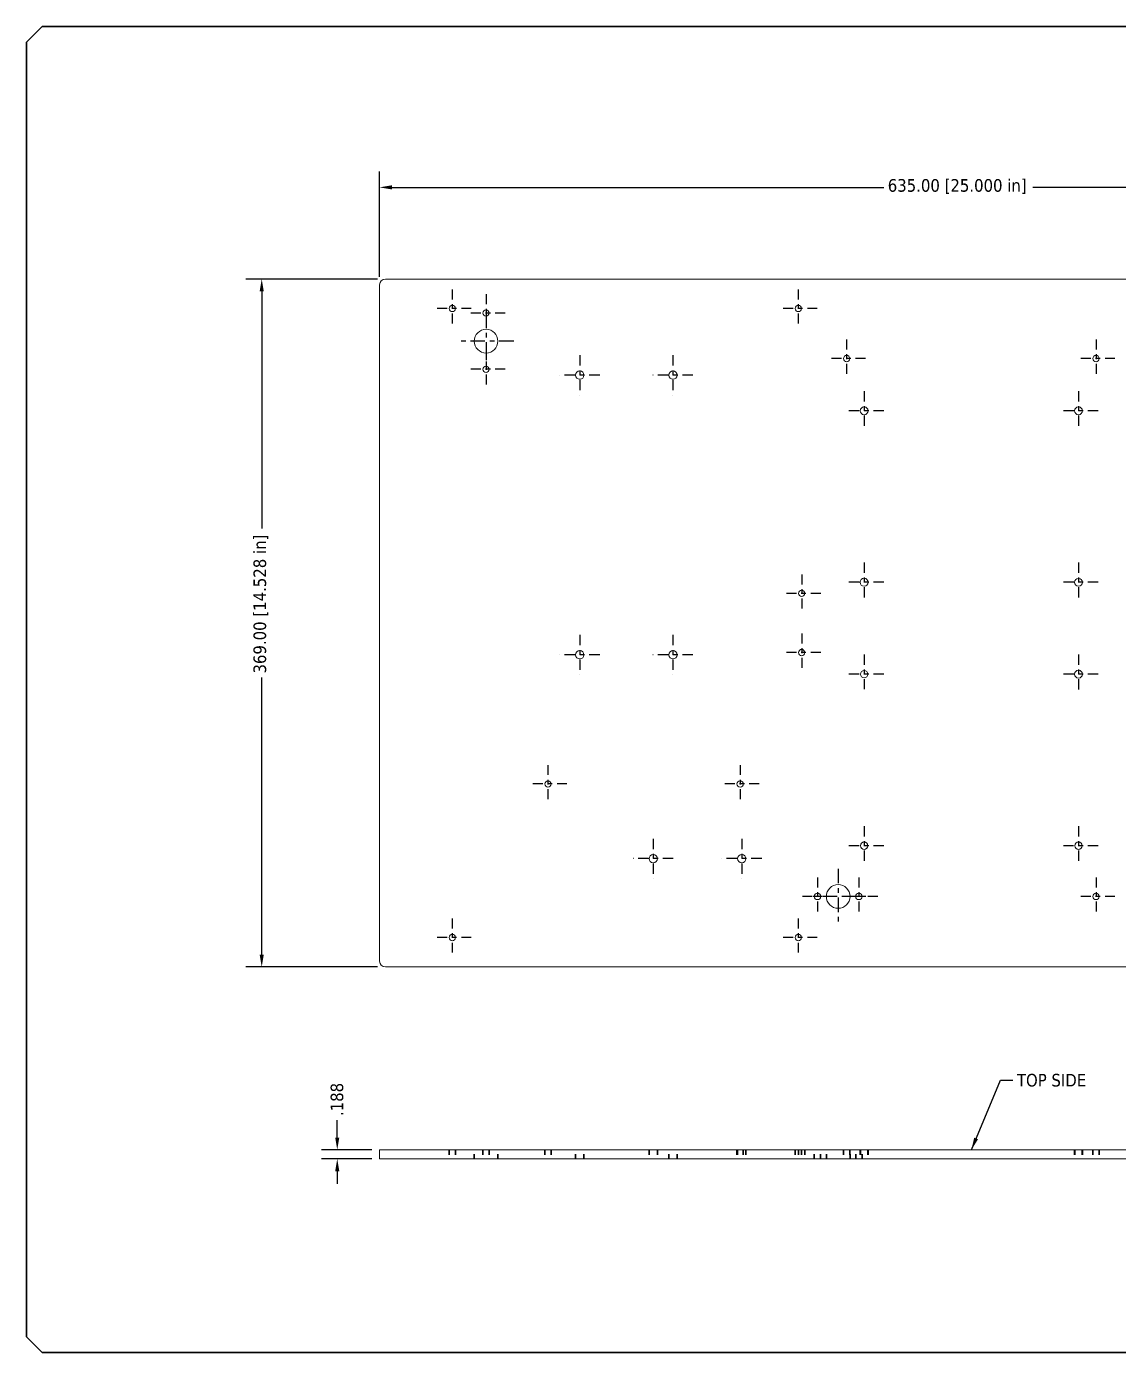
# Model space of a CAD drawing. Header units: inches. Extents: x 1.3 to 45, y 0.7 to 28.7.
# Drawn here: x 1.33 to 24.4, y 0.67 to 28.67 of the extents above; entities that cross this region are included whole.
import ezdxf

# ---------------------------------------------------------------- set-up
doc = ezdxf.new("R2010")
doc.units = ezdxf.units.IN
doc.header["$LTSCALE"] = 2.666667
doc.header["$MEASUREMENT"] = 0
doc.linetypes.add('CHAIN', pattern=[0.7087, 0.4724, -0.0591, 0.1181, -0.0591])
doc.linetypes.add('DASHED', pattern=[0.2067, 0.1654, -0.0413])
doc.layers.get('0').update_dxf_attribs({"lineweight": 25})
for name, color, linetype, lineweight in [('Border (ANSI)', 7, 'Continuous', 50), ('Center Mark (ANSI)', 7, 'Continuous', 25), ('Dimension (ANSI)', 7, 'Continuous', 25), ('Symbol (ANSI)', 7, 'Continuous', 25), ('TITLE', 7, 'Continuous', 35), ('Visible (ANSI)', 7, 'Continuous', 18)]:
    doc.layers.add(name, color=color, linetype=linetype, lineweight=lineweight)
doc.layers.add('Hidden (ANSI)', color=9, linetype='DASHED', lineweight=35, true_color=0x808080)
doc.styles.add('Note Text (ANSI)', font='tahoma.ttf')
doc.dimstyles.new('Default (ANSI)', dxfattribs={"dimscale": 2.666667, "dimtxt": 0.1, "dimasz": 0.098425, "dimexe": 0.125, "dimexo": 0.0625, "dimgap": 0.031496, "dimtad": 0, "dimtih": 1, "dimtoh": 1, "dimdec": 3, "dimrnd": 1e-08, "dimzin": 4, "dimdsep": 46, "dimtxsty": 'Note Text (ANSI)', "dimcen": 0.09, "dimdle": 0.393701, "dimclrd": 256, "dimclre": 256, "dimclrt": 256, "dimadec": 0, "dimazin": 1, "dimtfac": 1.2, "dimtofl": 0, "dimtmove": 0, "dimatfit": 3, "dimfxl": 0, "dimtolj": 1, "dimtzin": 4, "dimlwd": -1, "dimlwe": -1, "dimarcsym": 0})
doc.dimstyles.new('Default (ANSI)$7', dxfattribs={"dimscale": 2.666667, "dimtxt": 0.1, "dimasz": 0.098425, "dimexe": 0.125, "dimexo": 0.0625, "dimgap": 0.031496, "dimtad": 0, "dimtih": 1, "dimtoh": 1, "dimdec": 3, "dimrnd": 1e-08, "dimzin": 4, "dimdsep": 46, "dimtxsty": 'Note Text (ANSI)', "dimblk": 'CLOSED', "dimcen": 0.09, "dimdle": 0.393701, "dimclrd": 256, "dimclre": 256, "dimclrt": 256, "dimadec": 0, "dimazin": 1, "dimtfac": 1.2, "dimtofl": 0, "dimtmove": 0, "dimatfit": 3, "dimfxl": 0, "dimtolj": 1, "dimtzin": 4, "dimlwd": -1, "dimlwe": -1, "dimarcsym": 0})
doc.dimstyles.new('Default - mm [in] (ANSI)', dxfattribs={"dimscale": 2.666667, "dimtxt": 0.1, "dimasz": 0.098425, "dimexe": 0.125, "dimexo": 0.063, "dimgap": 0.031496, "dimtad": 0, "dimtoh": 1, "dimlfac": 25.4, "dimrnd": 1e-08, "dimzin": 4, "dimdsep": 46, "dimtxsty": 'Note Text (ANSI)', "dimcen": 0.09, "dimdle": 0.393701, "dimclrd": 256, "dimclre": 256, "dimclrt": 256, "dimadec": 1, "dimazin": 1, "dimtfac": 1.2, "dimtofl": 0, "dimtmove": 0, "dimatfit": 3, "dimfxl": 0, "dimtolj": 1, "dimtzin": 4, "dimlwd": -1, "dimlwe": -1, "dimarcsym": 0})

# ---------------------------------------------------------------- blocks, each defined once
blk = doc.blocks.new('Borders B-Size')
at = {"layer": 'Border (ANSI)', "lineweight": 25}
blk.add_line((16.875, 10.625), (16.75, 10.75), dxfattribs=at)
at = {"layer": 'TITLE'}
for p, q in [((0.5, 10.625), (0.625, 10.75)), ((0.625, 10.75), (16.75, 10.75)), ((0.5, 0.375), (0.5, 10.625)), ((16.875, 10.625), (16.875, 0.375)), ((0.625, 0.25), (0.5, 0.375)), ((16.875, 0.375), (16.75, 0.25)), ((16.75, 0.25), (0.625, 0.25))]:
    blk.add_line(p, q, dxfattribs=at)
blk = doc.blocks.new('*D15')
at = {"layer": 'Defpoints', "color": 0, "transparency": 16777216}
for p in [(8.915, 23.335), (6.301, 8.807), (8.915, 8.807)]:
    blk.add_point(p, dxfattribs=at)
at = {"layer": 'Dimension (ANSI)', "transparency": 16777216}
for p, q in [((8.747, 23.335), (5.968, 23.335)), ((6.301, 23.073), (6.301, 18.063)), ((6.301, 9.07), (6.301, 14.92)), ((8.747, 8.807), (5.968, 8.807))]:
    blk.add_line(p, q, dxfattribs=at)
for points in [[(6.258, 23.073), (6.345, 23.073), (6.301, 23.335)], [(6.258, 9.07), (6.345, 9.07), (6.301, 8.807)]]:
    blk.add_solid(points, dxfattribs=at)
at = {"layer": 'Dimension (ANSI)', "transparency": 16777216, "insert": (6.127, 15.004), "char_height": 0.26667, "attachment_point": 1, "rotation": 90, "style": 'Note Text (ANSI)'}
blk.add_mtext('\\A1;369.00 [14.528 in]', dxfattribs=at)
blk = doc.blocks.new('*D16')
at = {"layer": 'Defpoints', "color": 0, "transparency": 16777216}
for p in [(8.79, 25.27), (8.79, 23.21), (33.79, 23.21)]:
    blk.add_point(p, dxfattribs=at)
at = {"layer": 'Dimension (ANSI)', "transparency": 16777216}
for p, q in [((8.79, 23.378), (8.79, 25.603)), ((33.79, 23.378), (33.79, 25.603)), ((9.053, 25.27), (19.441, 25.27)), ((33.528, 25.27), (22.587, 25.27))]:
    blk.add_line(p, q, dxfattribs=at)
for points in [[(9.053, 25.314), (9.053, 25.226), (8.79, 25.27)], [(33.528, 25.314), (33.528, 25.226), (33.79, 25.27)]]:
    blk.add_solid(points, dxfattribs=at)
at = {"layer": 'Dimension (ANSI)', "transparency": 16777216, "insert": (19.525, 25.445), "char_height": 0.26667, "attachment_point": 1, "style": 'Note Text (ANSI)'}
blk.add_mtext('\\A1;635.00 [25.000 in]', dxfattribs=at)
blk = doc.blocks.new('*D17')
at = {"layer": 'Defpoints', "color": 0, "transparency": 16777216}
for p in [(8.79, 4.944), (7.897, 4.756), (8.79, 4.756)]:
    blk.add_point(p, dxfattribs=at)
at = {"layer": 'Dimension (ANSI)', "transparency": 16777216}
for p, q in [((7.897, 5.206), (7.897, 5.575)), ((8.624, 4.944), (7.563, 4.944)), ((8.624, 4.756), (7.563, 4.756)), ((7.897, 4.494), (7.897, 4.231))]:
    blk.add_line(p, q, dxfattribs=at)
for points in [[(7.853, 5.206), (7.94, 5.206), (7.897, 4.944)], [(7.853, 4.494), (7.94, 4.494), (7.897, 4.756)]]:
    blk.add_solid(points, dxfattribs=at)
at = {"layer": 'Dimension (ANSI)', "transparency": 16777216, "insert": (7.757, 5.659), "char_height": 0.2667, "attachment_point": 1, "rotation": 90, "style": 'Note Text (ANSI)'}
blk.add_mtext('\\A1;.188', dxfattribs=at)
blk = doc.blocks.new('_Closed')
at = {"color": 0, "linetype": 'ByBlock', "lineweight": -2}
for p, q in [((-1, 0.17), (0, 0)), ((-1, 0.17), (-1, -0.17)), ((0, 0), (-1, -0.17)), ((0, 0), (-1, 0))]:
    blk.add_line(p, q, dxfattribs=at)

msp = doc.modelspace()

# ---------------------------------------------------------------- linework, layer by layer
at = {"layer": 'Center Mark (ANSI)', "linetype": 'CHAIN', "ltscale": 0.166696}
for p, q in [((10.3277, 23.11344), (10.3277, 22.31278)), ((11.0403, 23.01637), (11.0403, 22.2157)), ((17.6361, 23.11344), (17.6361, 22.31278)), ((10.72803, 22.71311), (9.92737, 22.71311)), ((18.03643, 22.71311), (17.23576, 22.71311)), ((11.44063, 22.61604), (10.63996, 22.61604)), ((11.0403, 21.82887), (11.0403, 21.0282)), ((11.44063, 21.42854), (10.63996, 21.42854)), ((18.0403, 10.69696), (18.0403, 9.89629)), ((18.9153, 10.69696), (18.9153, 9.89629)), ((18.44063, 10.29662), (17.63996, 10.29662)), ((19.31563, 10.29662), (18.51496, 10.29662)), ((10.3277, 9.82963), (10.3277, 9.02897)), ((17.63609, 9.82963), (17.63609, 9.02897)), ((10.72803, 9.4293), (9.92737, 9.4293)), ((18.03643, 9.4293), (17.23576, 9.4293))]:
    msp.add_line(p, q, dxfattribs=at)
at = {"layer": 'Center Mark (ANSI)', "linetype": 'CHAIN', "ltscale": 0.242942}
for p, q in [((11.0403, 22.60562), (11.0403, 21.43895)), ((11.62363, 22.02229), (10.45696, 22.02229)), ((18.4778, 10.87996), (18.4778, 9.71329)), ((19.06113, 10.29662), (17.89446, 10.29662))]:
    msp.add_line(p, q, dxfattribs=at)
at = {"layer": 'Center Mark (ANSI)', "linetype": 'CHAIN', "ltscale": 0.166667}
for p, q in [((18.65644, 22.05513), (18.65644, 21.2546)), ((23.92416, 22.05513), (23.92416, 21.2546)), ((19.0567, 21.65487), (18.25618, 21.65487)), ((24.32442, 21.65487), (23.52389, 21.65487)), ((17.70762, 17.09647), (17.70762, 16.29594)), ((18.10788, 16.69621), (17.30736, 16.69621)), ((17.70762, 15.84647), (17.70762, 15.04594)), ((18.10788, 15.44621), (17.30736, 15.44621)), ((12.34837, 13.07186), (12.34837, 12.27134)), ((16.40644, 13.07186), (16.40644, 12.27134)), ((12.74863, 12.6716), (11.94811, 12.6716)), ((16.8067, 12.6716), (16.00618, 12.6716)), ((23.92416, 10.69686), (23.92416, 9.89634)), ((24.32442, 10.2966), (23.52389, 10.2966))]:
    msp.add_line(p, q, dxfattribs=at)
at = {"layer": 'Center Mark (ANSI)', "linetype": 'CHAIN', "ltscale": 0.175654}
for p, q in [((13.01963, 21.72729), (13.01963, 20.88362)), ((14.98813, 21.72729), (14.98813, 20.88362)), ((13.44146, 21.30546), (12.59779, 21.30546)), ((15.40997, 21.30546), (14.5663, 21.30546)), ((13.01963, 15.82178), (13.01963, 14.97811)), ((14.98813, 15.82178), (14.98813, 14.97811)), ((13.44146, 15.39995), (12.59779, 15.39995)), ((15.40997, 15.39995), (14.5663, 15.39995))]:
    msp.add_line(p, q, dxfattribs=at)
at = {"layer": 'Center Mark (ANSI)', "linetype": 'CHAIN', "ltscale": 0.173228}
for p, q in [((19.02652, 20.96851), (19.02652, 20.13649)), ((23.55408, 20.96851), (23.55408, 20.13649)), ((19.44253, 20.5525), (18.61051, 20.5525)), ((23.97009, 20.5525), (23.13807, 20.5525)), ((23.55408, 17.34647), (23.55408, 16.51445)), ((23.97009, 16.93046), (23.13807, 16.93046)), ((23.55408, 15.40651), (23.55408, 14.57449)), ((23.97009, 14.9905), (23.13807, 14.9905))]:
    msp.add_line(p, q, dxfattribs=at)
at = {"layer": 'Center Mark (ANSI)', "linetype": 'CHAIN', "ltscale": 0.174048}
for p, q in [((19.02652, 17.34844), (19.02652, 16.51248)), ((19.4445, 16.93046), (18.60854, 16.93046))]:
    msp.add_line(p, q, dxfattribs=at)
at = {"layer": 'Center Mark (ANSI)', "linetype": 'CHAIN', "ltscale": 0.171586}
for p, q in [((19.02652, 15.40257), (19.02652, 14.57843)), ((19.43859, 14.9905), (18.61445, 14.9905)), ((19.02652, 11.78052), (19.02652, 10.95638)), ((23.55408, 11.78052), (23.55408, 10.95638)), ((19.43859, 11.36845), (18.61445, 11.36845)), ((23.96615, 11.36845), (23.14201, 11.36845))]:
    msp.add_line(p, q, dxfattribs=at)
at = {"layer": 'Center Mark (ANSI)', "linetype": 'CHAIN', "ltscale": 0.175689}
for p, q in [((14.57179, 11.51674), (14.57179, 10.67291)), ((16.44187, 11.51674), (16.44187, 10.67291)), ((14.99371, 11.09483), (14.14988, 11.09483)), ((16.86379, 11.09483), (16.01996, 11.09483))]:
    msp.add_line(p, q, dxfattribs=at)
at = {"layer": 'Hidden (ANSI)', "ltscale": 0.133824}
for p, q in [((10.2607, 4.94351), (10.2607, 4.75601)), ((10.3947, 4.94351), (10.3947, 4.75601)), ((10.7903, 4.75601), (10.7903, 4.94351)), ((10.9733, 4.94351), (10.9733, 4.75601)), ((11.1073, 4.94351), (11.1073, 4.75601)), ((11.2903, 4.75601), (11.2903, 4.94351)), ((12.28144, 4.94351), (12.28144, 4.75601)), ((12.4153, 4.94351), (12.4153, 4.75601)), ((12.93113, 4.75601), (12.93113, 4.94351)), ((13.10813, 4.75601), (13.10813, 4.94351)), ((14.48321, 4.94351), (14.48321, 4.75601)), ((14.66038, 4.94351), (14.66038, 4.75601)), ((14.89963, 4.75601), (14.89963, 4.94351)), ((15.07663, 4.75601), (15.07663, 4.94351)), ((16.33951, 4.94351), (16.33951, 4.75601)), ((16.35329, 4.94351), (16.35329, 4.75601)), ((16.47337, 4.94351), (16.47337, 4.75601)), ((16.53045, 4.94351), (16.53045, 4.75601)), ((17.56909, 4.94351), (17.56909, 4.75601)), ((17.5691, 4.94351), (17.5691, 4.75601)), ((17.64069, 4.94351), (17.64069, 4.75601)), ((17.70309, 4.94351), (17.70309, 4.75601)), ((17.7031, 4.94351), (17.7031, 4.75601)), ((17.77455, 4.94351), (17.77455, 4.75601)), ((17.9733, 4.75601), (17.9733, 4.94351)), ((18.1073, 4.75601), (18.1073, 4.94351)), ((18.2278, 4.75601), (18.2278, 4.94351)), ((18.58951, 4.94351), (18.58951, 4.75601)), ((18.72337, 4.94351), (18.72337, 4.75601)), ((18.7278, 4.75601), (18.7278, 4.94351)), ((18.8483, 4.75601), (18.8483, 4.94351)), ((18.94187, 4.94351), (18.94187, 4.75601)), ((18.94384, 4.94351), (18.94384, 4.75601)), ((18.94778, 4.94351), (18.94778, 4.75601)), ((18.9823, 4.75601), (18.9823, 4.94351)), ((19.10525, 4.94351), (19.10525, 4.75601)), ((19.10919, 4.94351), (19.10919, 4.75601)), ((19.11116, 4.94351), (19.11116, 4.75601)), ((23.4714, 4.94351), (23.4714, 4.75601)), ((23.47534, 4.94351), (23.47534, 4.75601)), ((23.63281, 4.94351), (23.63281, 4.75601)), ((23.63675, 4.94351), (23.63675, 4.75601)), ((23.85723, 4.94351), (23.85723, 4.75601)), ((23.99108, 4.94351), (23.99108, 4.75601))]:
    msp.add_line(p, q, dxfattribs=at)
at = {"layer": 'Visible (ANSI)'}
for p, q in [((33.6653, 23.33498), (8.9153, 23.33498)), ((8.7903, 23.20998), (8.7903, 8.93243)), ((33.6653, 8.80743), (8.9153, 8.80743)), ((8.7903, 4.94351), (8.9153, 4.94351)), ((8.7903, 4.94351), (8.7903, 4.75601)), ((33.6653, 4.94351), (8.9153, 4.94351)), ((8.9153, 4.75601), (8.7903, 4.75601)), ((33.6653, 4.75601), (8.9153, 4.75601))]:
    msp.add_line(p, q, dxfattribs=at)
for centre, radius in [((10.3277, 22.71311), 0.067), ((11.0403, 22.61604), 0.067), ((17.6361, 22.71311), 0.067), ((11.0403, 22.02229), 0.25), ((18.65644, 21.65487), 0.06693), ((23.92416, 21.65487), 0.06693), ((11.0403, 21.42854), 0.067), ((13.01963, 21.30546), 0.0885), ((14.98813, 21.30546), 0.0885), ((19.02652, 20.5525), 0.08268), ((23.55408, 20.5525), 0.08268), ((19.02652, 16.93046), 0.08465), ((23.55408, 16.93046), 0.08268), ((17.70762, 16.69621), 0.06693), ((13.01963, 15.39995), 0.0885), ((14.98813, 15.39995), 0.0885), ((17.70762, 15.44621), 0.06693), ((19.02652, 14.9905), 0.07874), ((23.55408, 14.9905), 0.08268), ((12.34837, 12.6716), 0.06693), ((16.40644, 12.6716), 0.06693), ((19.02652, 11.36845), 0.07874), ((23.55408, 11.36845), 0.07874), ((14.57179, 11.09483), 0.08858), ((16.44187, 11.09483), 0.08858), ((18.0403, 10.29662), 0.067), ((18.4778, 10.29662), 0.25), ((18.9153, 10.29662), 0.067), ((23.92416, 10.2966), 0.06693), ((10.3277, 9.4293), 0.067), ((17.63609, 9.4293), 0.067)]:
    msp.add_circle(centre, radius, dxfattribs=at)
for centre, start, end in [((8.9153, 23.20998), 90, 180), ((8.9153, 8.93243), 180, 270)]:
    msp.add_arc(centre, 0.125, start, end, dxfattribs=at)

# ---------------------------------------------------------------- block references
at = {"xscale": 2.666666666666667, "yscale": 2.666666666666667, "zscale": 2.666666666666667}
msp.add_blockref('Borders B-Size', (0, 0), dxfattribs=at)

# ---------------------------------------------------------------- texts
at = {"layer": 'Symbol (ANSI)', "insert": (22.25276, 6.55004), "char_height": 0.2666667, "width": 1.5859535, "attachment_point": 1, "style": 'Note Text (ANSI)'}
msp.add_mtext('\\fTahoma|b0|i0;TOP SIDE', dxfattribs=at)

# ---------------------------------------------------------------- dimensions: what is measured, and where the dimension line sits
at = {"layer": 'Dimension (ANSI)'}
for base, p1, p2, angle, dimstyle, override, picture, middle in [((8.7903, 25.27007), (33.7903, 23.20998), (8.7903, 23.20998), 180, 'Default - mm [in] (ANSI)', {"dimgap": 0.031496, "dimtoh": 0, "dimdec": 2, "dimlfac": 25.4, "dimtol": 0, "dimlim": 0, "dimtp": 0, "dimtm": 0, "dimtdec": 2, "dimatfit": 1}, '*D16', (21.01408, 25.27007)), ((6.30135, 8.80743), (8.9153, 23.33498), (8.9153, 8.80743), 90, 'Default - mm [in] (ANSI)', {"dimgap": 0.031496, "dimtoh": 0, "dimdec": 2, "dimlfac": 25.4, "dimtol": 0, "dimlim": 0, "dimtp": 0, "dimtm": 0, "dimtdec": 2, "dimatfit": 1}, '*D15', (6.30135, 16.49139)), ((7.8967127262, 4.7560145411), (8.7902972407, 4.9435145411), (8.7902972407, 4.7560145411), 90, 'Default (ANSI)', {"dimgap": 0.031496, "dimtih": 0, "dimtoh": 0, "dimdec": 3, "dimtol": 0, "dimlim": 0, "dimtp": 0, "dimtm": 0, "dimtdec": 2, "dimatfit": 1}, '*D17', (7.8967127262, 5.9914996656))]:
    dim = msp.add_linear_dim(base=base, p1=p1, p2=p2, angle=angle, dimstyle=dimstyle, override=override, dxfattribs=at)
    dim.commit()
    dim.dimension.update_dxf_attribs({"geometry": picture, "text_midpoint": middle, "dimtype": 160})

# ---------------------------------------------------------------- leaders
at = {"layer": 'Symbol (ANSI)', "annotation_type": 0, "has_hookline": 1, "hookline_direction": 0, "text_width": 1.57421}
msp.add_leader([(21.2903, 4.94351), (21.9063, 6.41671), (22.16877, 6.41671)], dimstyle='Default (ANSI)$7', override={"dimtad": 0}, dxfattribs=at)

doc.saveas('drawing.dxf')
